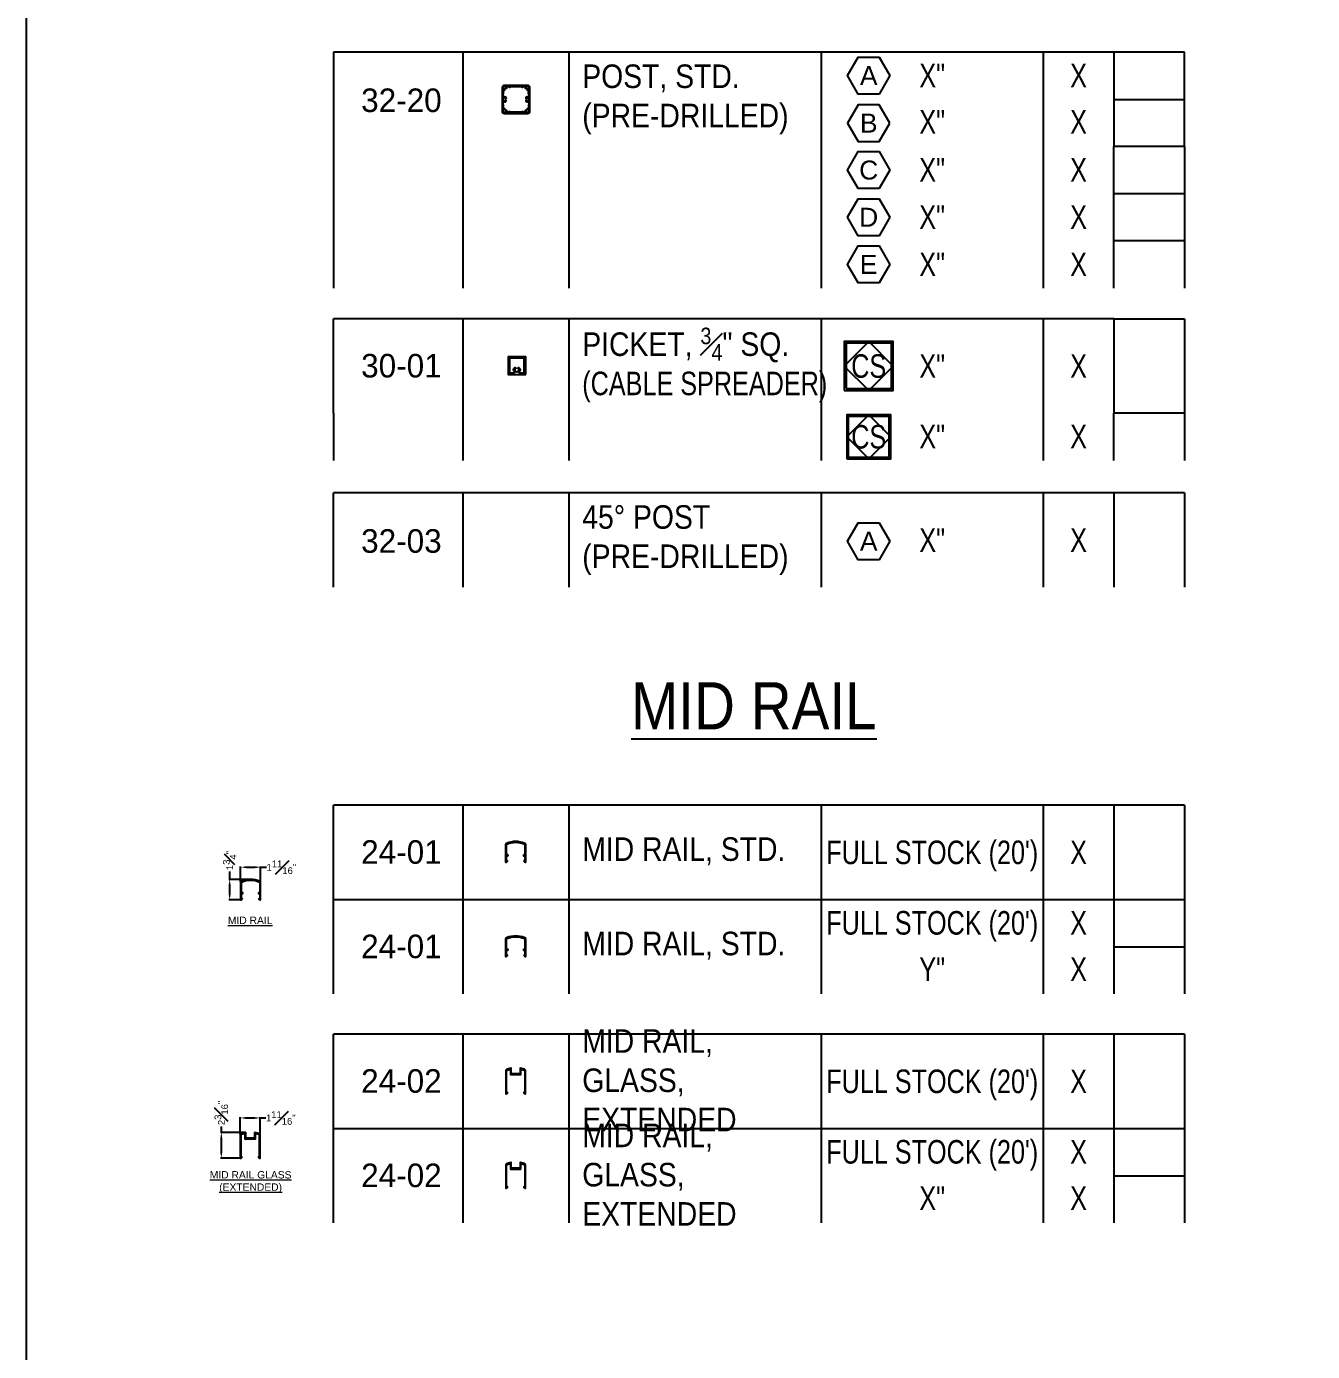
# Model space of a CAD drawing. Header units: inches. Extents: x -333 to 1223, y -450 to 45.
# Drawn here: x -26.4 to 82.8, y -185.4 to -72.9 of the extents above; entities that cross this region are included whole.
import ezdxf
from ezdxf.enums import TextEntityAlignment as Align

# ---------------------------------------------------------------- set-up
doc = ezdxf.new("R2010")
doc.units = ezdxf.units.IN
doc.header["$MEASUREMENT"] = 0
doc.layers.get('Defpoints').update_dxf_attribs({"color": 85})
for name, color, linetype in [('1', 161, 'Continuous'), ('Detail', 251, 'Continuous'), ('Dims', 1, 'Continuous'), ('NOTES', 7, 'Continuous'), ('PL', 252, 'Continuous'), ('POST-TAG', 4, 'Continuous')]:
    doc.layers.add(name, color=color, linetype=linetype)
doc.styles.add('Schedule', font='GOTHIC.TTF', dxfattribs={"width": 0.9})
doc.styles.add('SM0', font='arial.ttf', dxfattribs={"height": 0.575})
doc.styles.get("Standard").update_dxf_attribs({"font": 'arial.ttf'})
doc.styles.add('style-sm', font='arial.ttf', dxfattribs={"height": 0.25})
doc.dimstyles.new('Arch-sm', dxfattribs={"dimtxt": 0.25, "dimasz": 0.25, "dimexe": 0.0625, "dimexo": 0.0625, "dimgap": 0.125, "dimtad": 0, "dimdec": 4, "dimzin": 0, "dimdsep": 46, "dimlunit": 4, "dimtxsty": 'style-sm', "dimcen": 0.09, "dimclrd": 256, "dimclre": 256, "dimclrt": 7, "dimadec": 1, "dimazin": 1, "dimtfac": 1, "dimtdec": 4, "dimtofl": 0, "dimtmove": 0, "dimatfit": 3, "dimfxl": 0.18, "dimfrac": 1, "dimtolj": 1, "dimtzin": 0, "dimlwd": -1, "dimlwe": -1, "dimarcsym": 0})

# ---------------------------------------------------------------- blocks, each defined once
blk = doc.blocks.new('32-20-BLOCK-PRE-DRILLED-2')
for p, q in [((72.27, 0), (0, 0)), ((10.99, 0), (10.99, -8.01)), ((19.99, 0), (19.99, -8.01)), ((41.4, 0), (41.4, -8.01)), ((60.27, 0), (60.27, -8.01)), ((66.27, 0), (66.27, -8.01)), ((66.27, -4.01), (72.27, -4.01))]:
    blk.add_line(p, q)
for points in [[(0, 0), (0, -8.01)], [(72.27, -8.01), (72.27, 0)]]:
    blk.add_lwpolyline(points)
for points in [[(16.48, -5.2, 0.414214), (16.68, -4.99), (16.68, -3.02, 0.414214), (16.48, -2.82), (14.51, -2.82, 0.414214), (14.31, -3.02), (14.31, -4.99, 0.414214), (14.51, -5.2)], [(14.66, -4.16, 1), (14.59, -4.09, -2.347638), (14.59, -3.92, 1), (14.66, -3.85, 0.336086), (14.4, -3.82), (14.4, -3.53, 1), (14.4, -3.41), (14.4, -3.21, 0.128578), (14.51, -3.24, 1), (14.51, -3.14, -2.347638), (14.63, -3.02, 1), (14.72, -3.02, 0.128578), (14.69, -2.92), (14.9, -2.92, 1), (15.02, -2.92), (15.4, -2.92), (15.41, -2.93), (15.42, -2.92), (15.56, -2.92), (15.57, -2.93), (15.58, -2.92), (15.97, -2.92, 1), (16.09, -2.92), (16.29, -2.92, 0.128578), (16.26, -3.02, 1), (16.36, -3.02, -2.347638), (16.48, -3.14, 1), (16.48, -3.24, 0.128578), (16.58, -3.21), (16.58, -3.41, 1), (16.58, -3.53), (16.58, -3.82, 0.336086), (16.33, -3.85, 1), (16.4, -3.92, -2.347638), (16.4, -4.09, 1), (16.33, -4.16, 0.336086), (16.58, -4.19), (16.58, -4.49, 1), (16.58, -4.6), (16.58, -4.81, 0.128578), (16.48, -4.78, 1), (16.48, -4.87, -2.347638), (16.36, -4.99, 1), (16.26, -4.99, 0.128578), (16.29, -5.1), (16.09, -5.1, 1), (15.97, -5.1), (15.02, -5.1, 1), (14.9, -5.1), (14.69, -5.1, 0.128578), (14.72, -4.99, 1), (14.63, -4.99, -2.347638), (14.51, -4.87, 1), (14.51, -4.78, 0.128578), (14.4, -4.81), (14.4, -4.6, 1), (14.4, -4.49), (14.4, -4.19, 0.336086)]]:
    blk.add_lwpolyline(points, format="xyb", close=True)
at = {"layer": 'POST-TAG'}
for points in [[(47.25, -1.99), (46.35, -3.56), (44.54, -3.56), (43.64, -1.99), (44.54, -0.42), (46.35, -0.42)], [(47.25, -6.02), (46.35, -4.46), (44.54, -4.46), (43.64, -6.02), (44.54, -7.59), (46.35, -7.59)]]:
    blk.add_lwpolyline(points, close=True, dxfattribs=at)
at = {"layer": 'NOTES', "style": 'Schedule'}
blk.add_text('32-20', height=2, dxfattribs=at).set_placement((5.76, -4.08), align=Align.MIDDLE_CENTER)
at = {"layer": 'NOTES', "insert": (21.12, -4.01), "char_height": 2, "width": 20.2828, "attachment_point": 4, "style": 'Schedule'}
blk.add_mtext('POST, STD. (PRE-DRILLED)', dxfattribs=at)
at = {"layer": 'NOTES', "style": 'Schedule', "width": 0.8}
for tag, p in [('LEN', (50.84, -1.98)), ('QTY', (63.27, -1.98)), ('LEN2', (50.84, -5.92)), ('QTY2', (63.27, -5.92))]:
    blk.add_attdef(tag, text='', height=2, dxfattribs=at).set_placement(p, align=Align.MIDDLE_CENTER)
at = {"layer": 'POST-TAG'}
for tag, p in [('LET', (45.45, -1.99)), ('LET2', (45.45, -6.02))]:
    blk.add_attdef(tag, text='', height=1.61, dxfattribs=at).set_placement(p, align=Align.MIDDLE_CENTER)
blk = doc.blocks.new('32-03-BLOCK-1-PRE-DRILLED-1')
for p, q in [((72.27, 0), (0, 0)), ((0, -8.01), (0, 0)), ((10.99, 0), (10.99, -8.01)), ((19.99, 0), (19.99, -8.01)), ((41.4, 0), (41.4, -8.01)), ((60.27, 0), (60.27, -8.01)), ((66.27, 0), (66.27, -8.01)), ((72.27, 0), (72.27, -8.01))]:
    blk.add_line(p, q)
at = {"layer": 'POST-TAG'}
blk.add_lwpolyline([(47.25, -4.1), (46.35, -5.67), (44.54, -5.67), (43.64, -4.1), (44.54, -2.53), (46.35, -2.53)], close=True, dxfattribs=at)
at = {"layer": 'NOTES', "style": 'Schedule'}
blk.add_text('32-03', height=2, dxfattribs=at).set_placement((5.76, -4.08), align=Align.MIDDLE_CENTER)
at = {"layer": 'NOTES', "insert": (21.12, -4.01), "char_height": 2, "width": 20.2828, "attachment_point": 4, "style": 'Schedule'}
blk.add_mtext('45%%D POST\\P(PRE-DRILLED)', dxfattribs=at)
at = {"layer": 'NOTES', "style": 'Schedule', "width": 0.8}
for tag, p in [('LEN', (50.84, -4.01)), ('QTY', (63.27, -4.01))]:
    blk.add_attdef(tag, text='', height=2, dxfattribs=at).set_placement(p, align=Align.MIDDLE_CENTER)
at = {"layer": 'POST-TAG'}
blk.add_attdef('LET', text='', height=1.61, dxfattribs=at).set_placement((45.45, -4.1), align=Align.MIDDLE_CENTER)
blk = doc.blocks.new('*D452')
at = {"layer": 'Defpoints', "color": 0, "transparency": 16777216}
for p in [(-6.49, -144.24), (-8.19, -145.55), (-6.49, -145.55)]:
    blk.add_point(p, dxfattribs=at)
at = {"layer": 'Dims', "transparency": 16777216}
for p, q in [((-8.19, -145.48), (-8.19, -144.17)), ((-7.69, -144.24), (-6.99, -144.24)), ((-6.49, -145.48), (-6.49, -144.17)), ((-6.49, -144.24), (-5.99, -144.24))]:
    blk.add_line(p, q, dxfattribs=at)
for points in [[(-7.69, -144.15), (-7.69, -144.32), (-8.19, -144.24)], [(-6.99, -144.15), (-6.99, -144.32), (-6.49, -144.24)]]:
    blk.add_solid(points, dxfattribs=at)
at = {"layer": 'Dims', "color": 7, "transparency": 16777216, "insert": (-4.73, -144.24), "char_height": 0.575, "attachment_point": 5, "style": 'SM0'}
blk.add_mtext('\\A1;1{\\H1.000000x;\\S11#16;}"', dxfattribs=at)
blk = doc.blocks.new('*D453')
at = {"layer": 'Defpoints', "color": 0, "transparency": 16777216}
for p in [(-7.34, -145.27), (-9.12, -147.02), (-8.16, -147.02)]:
    blk.add_point(p, dxfattribs=at)
at = {"layer": 'Dims', "transparency": 16777216}
for p, q in [((-9.12, -145.27), (-9.12, -144.6)), ((-7.4, -145.27), (-9.19, -145.27)), ((-9.12, -146.52), (-9.12, -145.77)), ((-8.22, -147.02), (-9.19, -147.02))]:
    blk.add_line(p, q, dxfattribs=at)
for points in [[(-9.21, -145.77), (-9.04, -145.77), (-9.12, -145.27)], [(-9.21, -146.52), (-9.04, -146.52), (-9.12, -147.02)]]:
    blk.add_solid(points, dxfattribs=at)
at = {"layer": 'Dims', "color": 7, "transparency": 16777216, "insert": (-9.12, -143.67), "char_height": 0.575, "attachment_point": 5, "rotation": 90, "style": 'SM0'}
blk.add_mtext('\\A1;1{\\H1.000000x;\\S3#4;}"', dxfattribs=at)
blk = doc.blocks.new('24-01-BLOCK-1')
for p, q in [((72.27, 0), (0, 0)), ((0, -8.01), (0, 0)), ((10.99, 0), (10.99, -8.01)), ((19.99, 0), (19.99, -8.01)), ((41.4, 0), (41.4, -8.01)), ((60.27, 0), (60.27, -8.01)), ((66.27, 0), (66.27, -8.01)), ((72.27, 0), (72.27, -8.01))]:
    blk.add_line(p, q)
blk.add_lwpolyline([(16.17, -4.75, 0.414214), (16.19, -4.77), (16.25, -4.77, -0.57735), (16.26, -4.79), (16.24, -4.82, 0.57735), (16.25, -4.84), (16.31, -4.84, 0.414214), (16.32, -4.83), (16.32, -4.07), (16.32, -3.36, 0.299972), (16.24, -3.25, 0.205352), (14.69, -3.25, 0.299972), (14.61, -3.36), (14.61, -4.07), (14.61, -4.83, 0.414214), (14.62, -4.84), (14.68, -4.84, 0.57735), (14.69, -4.82), (14.67, -4.79, -0.57735), (14.68, -4.77), (14.74, -4.77, 0.414214), (14.77, -4.75), (14.77, -4.75, 0.414214), (14.74, -4.72), (14.69, -4.72, -0.414214), (14.68, -4.71), (14.68, -4.31, -0.414214), (14.69, -4.3), (14.78, -4.3, 0.414214), (14.82, -4.27), (14.82, -4.27, 0.414214), (14.78, -4.23), (14.69, -4.23, -0.414214), (14.68, -4.22), (14.68, -3.36, -0.299978), (14.72, -3.31, -0.20534), (16.21, -3.31, -0.299978), (16.25, -3.36), (16.25, -4.22, -0.414214), (16.24, -4.23), (16.15, -4.23, 0.414214), (16.12, -4.27, 0.414214), (16.15, -4.3), (16.17, -4.3), (16.17, -4.3, 1), (16.18, -4.3), (16.19, -4.3, 1), (16.2, -4.3), (16.24, -4.3, -0.414214), (16.25, -4.31), (16.25, -4.71, -0.414214), (16.24, -4.72), (16.19, -4.72, 0.414214), (16.17, -4.75)], format="xyb")
at = {"layer": 'NOTES', "style": 'Schedule'}
blk.add_text('24-01', height=2, dxfattribs=at).set_placement((5.76, -3.98), align=Align.MIDDLE_CENTER)
at = {"layer": 'NOTES', "insert": (21.12, -3.92), "char_height": 2, "width": 20.2828, "attachment_point": 4, "style": 'Schedule'}
blk.add_mtext('\\A1;MID RAIL, STD.', dxfattribs=at)
at = {"layer": 'NOTES', "style": 'Schedule', "width": 0.8}
for tag, p in [('LEN', (50.84, -4.01)), ('QTY', (63.27, -4.01))]:
    blk.add_attdef(tag, text='', height=2, dxfattribs=at).set_placement(p, align=Align.MIDDLE_CENTER)
blk = doc.blocks.new('24-01-BLOCK-2')
for p, q in [((10.99, 0), (10.99, -8.01)), ((19.99, 0), (19.99, -8.01)), ((41.4, 0), (41.4, -8.01)), ((60.27, 0), (60.27, -8.01)), ((66.27, 0), (66.27, -8.01)), ((66.27, -4.01), (72.27, -4.01))]:
    blk.add_line(p, q)
blk.add_lwpolyline([(0, -8.01), (0, 0), (72.27, 0), (72.27, -8.01)])
blk.add_lwpolyline([(16.17, -4.75, 0.414214), (16.19, -4.77), (16.25, -4.77, -0.57735), (16.26, -4.79), (16.24, -4.82, 0.57735), (16.25, -4.84), (16.31, -4.84, 0.414214), (16.32, -4.83), (16.32, -4.07), (16.32, -3.36, 0.299972), (16.24, -3.25, 0.205352), (14.69, -3.25, 0.299972), (14.61, -3.36), (14.61, -4.07), (14.61, -4.83, 0.414214), (14.62, -4.84), (14.68, -4.84, 0.57735), (14.69, -4.82), (14.67, -4.79, -0.57735), (14.68, -4.77), (14.74, -4.77, 0.414214), (14.77, -4.75), (14.77, -4.75, 0.414214), (14.74, -4.72), (14.69, -4.72, -0.414214), (14.68, -4.71), (14.68, -4.31, -0.414214), (14.69, -4.3), (14.78, -4.3, 0.414214), (14.82, -4.27), (14.82, -4.27, 0.414214), (14.78, -4.23), (14.69, -4.23, -0.414214), (14.68, -4.22), (14.68, -3.36, -0.299978), (14.72, -3.31, -0.20534), (16.21, -3.31, -0.299978), (16.25, -3.36), (16.25, -4.22, -0.414214), (16.24, -4.23), (16.15, -4.23, 0.414214), (16.12, -4.27, 0.414214), (16.15, -4.3), (16.17, -4.3), (16.17, -4.3, 1), (16.18, -4.3), (16.19, -4.3, 1), (16.2, -4.3), (16.24, -4.3, -0.414214), (16.25, -4.31), (16.25, -4.71, -0.414214), (16.24, -4.72), (16.19, -4.72, 0.414214), (16.17, -4.75)], format="xyb")
at = {"layer": 'NOTES', "style": 'Schedule'}
blk.add_text('24-01', height=2, dxfattribs=at).set_placement((5.76, -3.98), align=Align.MIDDLE_CENTER)
at = {"layer": 'NOTES', "insert": (21.12, -3.92), "char_height": 2, "width": 20.2828, "attachment_point": 4, "style": 'Schedule'}
blk.add_mtext('\\A1;MID RAIL, STD.', dxfattribs=at)
at = {"layer": 'NOTES', "style": 'Schedule', "width": 0.8}
for tag, p in [('LEN', (50.84, -1.98)), ('QTY', (63.27, -1.98)), ('LEN2', (50.84, -5.92)), ('QTY2', (63.27, -5.92))]:
    blk.add_attdef(tag, text='', height=2, dxfattribs=at).set_placement(p, align=Align.MIDDLE_CENTER)
blk = doc.blocks.new('*D454')
at = {"layer": 'Defpoints', "color": 0, "transparency": 16777216}
for p in [(-9.83, -166.75), (-7.78, -166.75), (-8.22, -168.94)]:
    blk.add_point(p, dxfattribs=at)
at = {"layer": 'Dims', "transparency": 16777216}
for p, q in [((-9.83, -166.75), (-9.83, -166.25)), ((-7.84, -166.75), (-9.89, -166.75)), ((-9.83, -168.44), (-9.83, -167.25)), ((-8.28, -168.94), (-9.89, -168.94))]:
    blk.add_line(p, q, dxfattribs=at)
for points in [[(-9.92, -167.25), (-9.75, -167.25), (-9.83, -166.75)], [(-9.92, -168.44), (-9.75, -168.44), (-9.83, -168.94)]]:
    blk.add_solid(points, dxfattribs=at)
at = {"layer": 'Dims', "color": 7, "transparency": 16777216, "insert": (-9.83, -165.1), "char_height": 0.575, "attachment_point": 5, "rotation": 90, "style": 'SM0'}
blk.add_mtext('\\A1;2{\\H1.000000x;\\S3#16;}"', dxfattribs=at)
blk = doc.blocks.new('*D455')
at = {"layer": 'Defpoints', "color": 0, "transparency": 16777216}
for p in [(-6.54, -165.53), (-8.23, -166.97), (-6.54, -166.97)]:
    blk.add_point(p, dxfattribs=at)
at = {"layer": 'Dims', "transparency": 16777216}
for p, q in [((-8.23, -166.91), (-8.23, -165.46)), ((-7.73, -165.53), (-7.04, -165.53)), ((-6.54, -166.91), (-6.54, -165.46)), ((-6.54, -165.53), (-6.04, -165.53))]:
    blk.add_line(p, q, dxfattribs=at)
for points in [[(-7.73, -165.44), (-7.73, -165.61), (-8.23, -165.53)], [(-7.04, -165.44), (-7.04, -165.61), (-6.54, -165.53)]]:
    blk.add_solid(points, dxfattribs=at)
at = {"layer": 'Dims', "color": 7, "transparency": 16777216, "insert": (-4.78, -165.53), "char_height": 0.575, "attachment_point": 5, "style": 'SM0'}
blk.add_mtext('\\A1;1{\\H1.000000x;\\S11#16;}"', dxfattribs=at)
blk = doc.blocks.new('24-02-BLOCK-1')
for p, q in [((72.27, 0), (0, 0)), ((0, -8.01), (0, 0)), ((10.99, 0), (10.99, -8.01)), ((19.99, 0), (19.99, -8.01)), ((41.4, 0), (41.4, -8.01)), ((60.27, 0), (60.27, -8.01)), ((66.27, 0), (66.27, -8.01)), ((72.27, 0), (72.27, -8.01))]:
    blk.add_line(p, q)
blk.add_lwpolyline([(15.84, -2.9), (15.86, -2.91), (15.84, -2.92), (15.86, -2.94), (15.84, -2.95), (15.86, -2.97), (15.84, -2.98), (15.86, -2.99), (15.84, -3.01), (15.86, -3.02), (15.84, -3.04), (15.86, -3.05), (15.84, -3.06), (15.86, -3.08), (15.84, -3.09), (15.86, -3.11), (15.84, -3.12), (15.86, -3.14), (15.84, -3.15), (15.86, -3.16), (15.84, -3.18), (15.86, -3.19), (15.84, -3.21), (15.86, -3.22), (15.84, -3.23), (15.86, -3.25), (15.84, -3.26), (15.86, -3.28), (15.84, -3.29), (15.86, -3.31), (15.84, -3.32), (15.86, -3.33), (15.84, -3.35), (15.86, -3.36), (15.84, -3.38), (15.1, -3.38), (15.08, -3.36), (15.09, -3.35), (15.08, -3.33), (15.09, -3.32), (15.08, -3.31), (15.09, -3.29), (15.08, -3.28), (15.09, -3.26), (15.08, -3.25), (15.09, -3.23), (15.08, -3.22), (15.09, -3.21), (15.08, -3.19), (15.09, -3.18), (15.08, -3.16), (15.09, -3.15), (15.08, -3.14), (15.09, -3.12), (15.08, -3.11), (15.09, -3.09), (15.08, -3.08), (15.09, -3.06), (15.08, -3.05), (15.09, -3.04), (15.08, -3.02), (15.09, -3.01), (15.08, -2.99), (15.09, -2.98), (15.08, -2.97), (15.09, -2.95), (15.08, -2.94), (15.09, -2.92), (15.08, -2.91), (15.09, -2.9, 0.383694), (15.06, -2.88), (14.72, -2.98, 0.338822), (14.62, -3.1), (14.62, -5.06, 0.414214), (14.63, -5.07), (14.69, -5.07, 0.57735), (14.7, -5.06), (14.68, -5.03, -0.57735), (14.68, -5.01), (14.75, -5.01, 1), (14.75, -4.96), (14.7, -4.96, -0.414214), (14.69, -4.95), (14.69, -3.1, -0.338822), (14.74, -3.05), (15.01, -2.97, -0.493851), (15.02, -2.98), (15.02, -3.43, 0.414214), (15.03, -3.44), (15.08, -3.44, 1), (15.09, -3.44), (15.1, -3.44, 1), (15.11, -3.44), (15.9, -3.44, 0.414214), (15.91, -3.43), (15.91, -2.98, -0.493851), (15.92, -2.97), (16.2, -3.05, -0.338822), (16.24, -3.1), (16.24, -4.95, -0.414214), (16.23, -4.96), (16.19, -4.96, 1), (16.19, -5.01), (16.25, -5.01, -0.57735), (16.26, -5.03), (16.24, -5.06, 0.57735), (16.25, -5.07), (16.3, -5.07, 0.414214), (16.31, -5.06), (16.31, -3.1, 0.338822), (16.22, -2.98), (15.87, -2.88, 0.383695)], format="xyb", close=True)
at = {"layer": 'NOTES', "style": 'Schedule'}
blk.add_text('24-02', height=2, dxfattribs=at).set_placement((5.76, -3.98), align=Align.MIDDLE_CENTER)
at = {"layer": 'NOTES', "insert": (21.12, -3.92), "char_height": 2, "width": 20.2828, "attachment_point": 4, "style": 'Schedule'}
blk.add_mtext('\\A1;MID RAIL, GLASS, EXTENDED', dxfattribs=at)
at = {"layer": 'NOTES', "style": 'Schedule', "width": 0.8}
for tag, p in [('LEN', (50.84, -4.01)), ('QTY', (63.27, -4.01))]:
    blk.add_attdef(tag, text='', height=2, dxfattribs=at).set_placement(p, align=Align.MIDDLE_CENTER)
blk = doc.blocks.new('24-02-BLOCK-2')
for p, q in [((10.99, 0), (10.99, -8.01)), ((19.99, 0), (19.99, -8.01)), ((41.4, 0), (41.4, -8.01)), ((60.27, 0), (60.27, -8.01)), ((66.27, 0), (66.27, -8.01)), ((66.27, -4.01), (72.27, -4.01))]:
    blk.add_line(p, q)
blk.add_lwpolyline([(0, -8.01), (0, 0), (72.27, 0), (72.27, -8.01)])
blk.add_lwpolyline([(15.84, -2.9), (15.86, -2.91), (15.84, -2.92), (15.86, -2.94), (15.84, -2.95), (15.86, -2.97), (15.84, -2.98), (15.86, -2.99), (15.84, -3.01), (15.86, -3.02), (15.84, -3.04), (15.86, -3.05), (15.84, -3.06), (15.86, -3.08), (15.84, -3.09), (15.86, -3.11), (15.84, -3.12), (15.86, -3.14), (15.84, -3.15), (15.86, -3.16), (15.84, -3.18), (15.86, -3.19), (15.84, -3.21), (15.86, -3.22), (15.84, -3.23), (15.86, -3.25), (15.84, -3.26), (15.86, -3.28), (15.84, -3.29), (15.86, -3.31), (15.84, -3.32), (15.86, -3.33), (15.84, -3.35), (15.86, -3.36), (15.84, -3.38), (15.1, -3.38), (15.08, -3.36), (15.09, -3.35), (15.08, -3.33), (15.09, -3.32), (15.08, -3.31), (15.09, -3.29), (15.08, -3.28), (15.09, -3.26), (15.08, -3.25), (15.09, -3.23), (15.08, -3.22), (15.09, -3.21), (15.08, -3.19), (15.09, -3.18), (15.08, -3.16), (15.09, -3.15), (15.08, -3.14), (15.09, -3.12), (15.08, -3.11), (15.09, -3.09), (15.08, -3.08), (15.09, -3.06), (15.08, -3.05), (15.09, -3.04), (15.08, -3.02), (15.09, -3.01), (15.08, -2.99), (15.09, -2.98), (15.08, -2.97), (15.09, -2.95), (15.08, -2.94), (15.09, -2.92), (15.08, -2.91), (15.09, -2.9, 0.383694), (15.06, -2.88), (14.72, -2.98, 0.338822), (14.62, -3.1), (14.62, -5.06, 0.414214), (14.63, -5.07), (14.69, -5.07, 0.57735), (14.7, -5.06), (14.68, -5.03, -0.57735), (14.68, -5.01), (14.75, -5.01, 1), (14.75, -4.96), (14.7, -4.96, -0.414214), (14.69, -4.95), (14.69, -3.1, -0.338822), (14.74, -3.05), (15.01, -2.97, -0.493851), (15.02, -2.98), (15.02, -3.43, 0.414214), (15.03, -3.44), (15.08, -3.44, 1), (15.09, -3.44), (15.1, -3.44, 1), (15.11, -3.44), (15.9, -3.44, 0.414214), (15.91, -3.43), (15.91, -2.98, -0.493851), (15.92, -2.97), (16.2, -3.05, -0.338822), (16.24, -3.1), (16.24, -4.95, -0.414214), (16.23, -4.96), (16.19, -4.96, 1), (16.19, -5.01), (16.25, -5.01, -0.57735), (16.26, -5.03), (16.24, -5.06, 0.57735), (16.25, -5.07), (16.3, -5.07, 0.414214), (16.31, -5.06), (16.31, -3.1, 0.338822), (16.22, -2.98), (15.87, -2.88, 0.383695)], format="xyb", close=True)
at = {"layer": 'NOTES', "style": 'Schedule'}
blk.add_text('24-02', height=2, dxfattribs=at).set_placement((5.76, -3.98), align=Align.MIDDLE_CENTER)
at = {"layer": 'NOTES', "insert": (21.12, -3.92), "char_height": 2, "width": 20.2828, "attachment_point": 4, "style": 'Schedule'}
blk.add_mtext('\\A1;MID RAIL, GLASS, EXTENDED', dxfattribs=at)
at = {"layer": 'NOTES', "style": 'Schedule', "width": 0.8}
for tag, p in [('LEN', (50.84, -1.98)), ('QTY', (63.27, -1.98)), ('LEN2', (50.84, -5.92)), ('QTY2', (63.27, -5.92))]:
    blk.add_attdef(tag, text='', height=2, dxfattribs=at).set_placement(p, align=Align.MIDDLE_CENTER)
blk = doc.blocks.new('FILLER-1-PRE-DRILLED')
for p, q in [((0, 0), (0, -4.01)), ((10.99, 0), (10.99, -4.01)), ((19.99, 0), (19.99, -4.01)), ((41.4, 0), (41.4, -4.01)), ((60.27, 0), (60.27, -4.01)), ((72.27, 0), (66.27, 0)), ((66.27, -4.01), (66.27, 0)), ((72.27, 0), (72.27, -4.01))]:
    blk.add_line(p, q)
at = {"layer": 'POST-TAG'}
blk.add_lwpolyline([(47.25, -1.99), (46.35, -3.56), (44.54, -3.56), (43.64, -1.99), (44.54, -0.42), (46.35, -0.42)], close=True, dxfattribs=at)
at = {"layer": 'NOTES', "style": 'Schedule', "width": 0.8}
for tag, p in [('LEN', (50.84, -1.98)), ('QTY', (63.27, -1.98))]:
    blk.add_attdef(tag, text='', height=2, dxfattribs=at).set_placement(p, align=Align.MIDDLE_CENTER)
at = {"layer": 'POST-TAG'}
blk.add_attdef('LET', text='', height=1.61, dxfattribs=at).set_placement((45.45, -1.99), align=Align.MIDDLE_CENTER)
blk = doc.blocks.new('FILLER-1-CABLE-SPREADER')
for p, q in [((0, 0), (0, -4.01)), ((10.99, 0), (10.99, -4.01)), ((19.99, 0), (19.99, -4.01)), ((41.4, 0), (41.4, -4.01)), ((60.27, 0), (60.27, -4.01)), ((72.27, 0), (66.27, 0)), ((66.27, -4.01), (66.27, 0)), ((72.27, 0), (72.27, -4.01))]:
    blk.add_line(p, q)
at = {"layer": '1'}
blk.add_lwpolyline([(45.45, -0.13), (43.58, -2), (45.45, -3.87), (47.32, -2), (45.45, -0.13)], dxfattribs=at)
at = {"layer": 'Dims', "color": 53}
for points in [[(43.58, -3.87), (47.32, -3.87), (47.32, -0.13), (43.58, -0.13)], [(43.71, -3.74), (47.18, -3.74), (47.18, -0.27), (43.71, -0.27)]]:
    blk.add_lwpolyline(points, close=True, dxfattribs=at)
at = {"layer": 'NOTES', "style": 'Schedule', "width": 0.8}
for tag, p in [('CS', (45.45, -2)), ('LEN', (50.84, -1.98)), ('QTY', (63.27, -1.98))]:
    blk.add_attdef(tag, text='', height=2, dxfattribs=at).set_placement(p, align=Align.MIDDLE_CENTER)
blk = doc.blocks.new('30-01-BLOCK-1-PRE-DRILLED')
for p, q in [((66.27, 0), (0, 0)), ((0, -8.01), (0, 0)), ((10.99, 0), (10.99, -8.01)), ((19.99, 0), (19.99, -8.01)), ((41.4, 0), (41.4, -8.01)), ((60.27, 0), (60.27, -8.01)), ((66.27, 0), (66.27, -8.01)), ((66.27, 0), (72.27, 0)), ((72.27, 0), (72.27, -8.01))]:
    blk.add_line(p, q)
blk.add_lwpolyline([(16.32, -4.72), (16.32, -3.22), (14.82, -3.22), (14.82, -4.72)], close=True)
blk.add_lwpolyline([(15.77, -4.54, 0.652605), (15.8, -4.6), (16.2, -4.6), (16.2, -3.34), (14.94, -3.34), (14.94, -4.6), (15.33, -4.6, 0.652605), (15.36, -4.54, -0.404215), (15.37, -4.15, -1), (15.45, -4.23, 2.445695), (15.68, -4.23, -1), (15.76, -4.15, -0.404215)], format="xyb", close=True)
at = {"layer": '1'}
blk.add_lwpolyline([(45.45, -1.93), (43.37, -4.01), (45.45, -6.08), (47.52, -4.01), (45.45, -1.93)], dxfattribs=at)
at = {"layer": 'Dims', "color": 53}
for points in [[(43.37, -6.08), (47.52, -6.08), (47.52, -1.93), (43.37, -1.93)], [(43.52, -5.93), (47.37, -5.93), (47.37, -2.08), (43.52, -2.08)]]:
    blk.add_lwpolyline(points, close=True, dxfattribs=at)
at = {"layer": 'NOTES', "style": 'Schedule'}
blk.add_text('30-01', height=2, dxfattribs=at).set_placement((5.76, -3.98), align=Align.MIDDLE_CENTER)
at = {"layer": 'NOTES', "insert": (21.12, -3.92), "char_height": 2, "width": 20.2828, "attachment_point": 4, "style": 'Schedule'}
blk.add_mtext('\\A1;PICKET, {\\H0.7x;\\S3#4;}" SQ.\\P{\\W0.8;(CABLE SPREADER)}', dxfattribs=at)
at = {"layer": 'NOTES', "style": 'Schedule', "width": 0.8}
for tag, p in [('CS', (45.45, -4.01)), ('LEN', (50.84, -4.01)), ('QTY', (63.27, -4.01))]:
    blk.add_attdef(tag, text='', height=2, dxfattribs=at).set_placement(p, align=Align.MIDDLE_CENTER)

msp = doc.modelspace()

# ---------------------------------------------------------------- linework, layer by layer
at = {"layer": 'Detail'}
msp.add_lwpolyline([(-6.64178, -146.9315, 0.414213562), (-6.61688, -146.9564), (-6.55563, -146.9564, -0.577350269), (-6.54697, -146.9714), (-6.56544, -147.0034, 0.577350269), (-6.55678, -147.0184), (-6.50078, -147.0184, 0.414213562), (-6.49078, -147.0084), (-6.49078, -146.2534), (-6.49078, -145.54516, 0.299971511), (-6.56652, -145.43028, 0.20535249), (-8.11804, -145.43028, 0.299971511), (-8.19378, -145.54516), (-8.19378, -146.2534), (-8.19378, -147.0084, 0.414213562), (-8.18378, -147.0184), (-8.12778, -147.0184, 0.577350269), (-8.11912, -147.0034), (-8.1376, -146.9714, -0.577350269), (-8.12894, -146.9564), (-8.06768, -146.9564, 0.414213562), (-8.04278, -146.9315), (-8.04278, -146.9313, 0.414213562), (-8.06768, -146.9064), (-8.11378, -146.9064, -0.414213562), (-8.12378, -146.8964), (-8.12378, -146.49282, -0.414213562), (-8.11378, -146.48282), (-8.02803, -146.48282, 0.414213562), (-7.99299, -146.44779), (-7.99299, -146.44779, 0.414213562), (-8.02803, -146.41275), (-8.11378, -146.41275, -0.414213562), (-8.12378, -146.40275), (-8.12378, -145.54533, -0.299978031), (-8.09038, -145.49467, -0.205340022), (-6.59418, -145.49467, -0.299978031), (-6.56078, -145.54533), (-6.56078, -146.40275, -0.414213562), (-6.57078, -146.41275), (-6.65653, -146.41275, 0.414213562), (-6.69157, -146.44779, 0.414213562), (-6.65653, -146.48282), (-6.64051, -146.48282), (-6.63572, -146.48282, 1), (-6.62572, -146.48282), (-6.61572, -146.48282, 1), (-6.60572, -146.48282), (-6.57078, -146.48282, -0.414213562), (-6.56078, -146.49282), (-6.56078, -146.8964, -0.414213562), (-6.57078, -146.9064), (-6.61688, -146.9064, 0.414213562), (-6.64178, -146.9313)], format="xyb", dxfattribs=at)
msp.add_lwpolyline([(-7.0057, -166.76451), (-6.99291, -166.7773), (-7.00705, -166.79144), (-6.99291, -166.80558), (-7.00705, -166.81972), (-6.99291, -166.83386), (-7.00705, -166.84801), (-6.99291, -166.86215), (-7.00705, -166.87629), (-6.99291, -166.89043), (-7.00705, -166.90458), (-6.99291, -166.91872), (-7.00705, -166.93286), (-6.99291, -166.947), (-7.00705, -166.96114), (-6.99291, -166.97529), (-7.00705, -166.98943), (-6.99291, -167.00357), (-7.00705, -167.01771), (-6.99291, -167.03185), (-7.00705, -167.046), (-6.99291, -167.06014), (-7.00705, -167.07428), (-6.99291, -167.08842), (-7.00705, -167.10256), (-6.99291, -167.11671), (-7.00705, -167.13085), (-6.99291, -167.14499), (-7.00705, -167.15913), (-6.99291, -167.17328), (-7.00705, -167.18742), (-6.99291, -167.20156), (-7.00705, -167.2157), (-6.99291, -167.22984), (-7.01107, -167.24801), (-7.75303, -167.24801), (-7.77119, -167.22984), (-7.75705, -167.2157), (-7.77119, -167.20156), (-7.75705, -167.18742), (-7.77119, -167.17328), (-7.75705, -167.15913), (-7.77119, -167.14499), (-7.75705, -167.13085), (-7.77119, -167.11671), (-7.75705, -167.10256), (-7.77119, -167.08842), (-7.75705, -167.07428), (-7.77119, -167.06014), (-7.75705, -167.046), (-7.77119, -167.03185), (-7.75705, -167.01771), (-7.77119, -167.00357), (-7.75705, -166.98943), (-7.77119, -166.97529), (-7.75705, -166.96114), (-7.77119, -166.947), (-7.75705, -166.93286), (-7.77119, -166.91872), (-7.75705, -166.90458), (-7.77119, -166.89043), (-7.75705, -166.87629), (-7.77119, -166.86215), (-7.75705, -166.84801), (-7.77119, -166.83386), (-7.75705, -166.81972), (-7.77119, -166.80558), (-7.75705, -166.79144), (-7.77119, -166.7773), (-7.7584, -166.76451, 0.383694401), (-7.7837, -166.75169), (-8.13111, -166.84563, 0.3388218), (-8.22712, -166.97105), (-8.22712, -168.93132, 0.414213562), (-8.21732, -168.94112), (-8.16189, -168.94112, 0.577350319), (-8.1534, -168.92642), (-8.17223, -168.89382, -0.577350319), (-8.16374, -168.87912), (-8.10212, -168.87912, 1), (-8.10212, -168.82912), (-8.1472, -168.82912, -0.414213562), (-8.15704, -168.81928), (-8.15704, -166.97101, -0.338821771), (-8.11285, -166.91329), (-7.8394, -166.83935, -0.49385082), (-7.82705, -166.84881), (-7.82705, -167.30116, 0.414213562), (-7.8172, -167.31101), (-7.76728, -167.31101, 1), (-7.75728, -167.31101), (-7.74767, -167.31101, 1), (-7.73767, -167.31101), (-6.94689, -167.31101, 0.414213562), (-6.93705, -167.30116), (-6.93705, -166.84881, -0.49385082), (-6.92469, -166.83935), (-6.65124, -166.91329, -0.338821771), (-6.60705, -166.97101), (-6.60705, -168.81928, -0.414213562), (-6.61689, -168.82912), (-6.66197, -168.82912, 1), (-6.66197, -168.87912), (-6.60035, -168.87912, -0.577350319), (-6.59187, -168.89382), (-6.61069, -168.92642, 0.577350319), (-6.6022, -168.94112), (-6.54677, -168.94112, 0.414213562), (-6.53697, -168.93132), (-6.53697, -166.97105, 0.3388218), (-6.63298, -166.84563), (-6.98039, -166.75169, 0.383694676)], format="xyb", close=True, dxfattribs=at)
at = {"layer": 'PL'}
msp.add_lwpolyline([(-26.37791, 32.89608), (283.48766, 32.89608), (283.48766, -305), (-26.37791, -305)], close=True, dxfattribs=at)

# ---------------------------------------------------------------- block references
for name, p, values in [('32-20-BLOCK-PRE-DRILLED-2', (-0.29735, -75.03957), {'LET': 'A', 'LEN': 'X"', 'QTY': 'X', 'LET2': 'B', 'LEN2': 'X"', 'QTY2': 'X'}), ('30-01-BLOCK-1-PRE-DRILLED', (-0.29735, -97.67604), {'CS': 'CS', 'LEN': 'X"', 'QTY': 'X'}), ('FILLER-1-CABLE-SPREADER', (-0.29735, -105.69059), {'CS': 'CS', 'LEN': 'X"', 'QTY': 'X'}), ('32-03-BLOCK-1-PRE-DRILLED-1', (-0.29735, -112.45908), {'LET': 'A', 'LEN': 'X"', 'QTY': 'X'}), ('24-01-BLOCK-1', (-0.29735, -138.9668), {'LEN': "FULL STOCK (20')", 'QTY': 'X'}), ('24-01-BLOCK-2', (-0.29735, -146.98134), {'LEN': "FULL STOCK (20')", 'QTY': 'X', 'LEN2': 'Y"', 'QTY2': 'X'}), ('24-02-BLOCK-1', (-0.29735, -158.40688), {'LEN': "FULL STOCK (20')", 'QTY': 'X'}), ('24-02-BLOCK-2', (-0.29735, -166.42143), {'LEN': "FULL STOCK (20')", 'QTY': 'X', 'LEN2': 'X"', 'QTY2': 'X'})]:
    msp.add_blockref(name, p, dxfattribs=at).add_auto_attribs(values)
ref = msp.add_blockref('FILLER-1-PRE-DRILLED', (-0.29735, -83.05411), dxfattribs=at)
ref.add_attrib('LET', 'C', dxfattribs={"layer": 'POST-TAG', "height": 1.60829, "flags": 8}).set_placement((45.14815, -85.0446), align=Align.MIDDLE_CENTER)
ref.add_attrib('LEN', 'X"', dxfattribs={"layer": 'NOTES', "height": 2, "style": 'Schedule', "width": 0.8}).set_placement((50.53878, -85.03371), align=Align.MIDDLE_CENTER)
ref.add_attrib('QTY', 'X', dxfattribs={"layer": 'NOTES', "height": 2, "style": 'Schedule', "width": 0.8}).set_placement((62.97259, -85.03371), align=Align.MIDDLE_CENTER)
ref = msp.add_blockref('FILLER-1-PRE-DRILLED', (-0.29735, -87.06139), dxfattribs=at)
ref.add_attrib('LET', 'D', dxfattribs={"layer": 'POST-TAG', "height": 1.60829, "flags": 8}).set_placement((45.14815, -89.05187), align=Align.MIDDLE_CENTER)
ref.add_attrib('LEN', 'X"', dxfattribs={"layer": 'NOTES', "height": 2, "style": 'Schedule', "width": 0.8}).set_placement((50.53878, -89.04098), align=Align.MIDDLE_CENTER)
ref.add_attrib('QTY', 'X', dxfattribs={"layer": 'NOTES', "height": 2, "style": 'Schedule', "width": 0.8}).set_placement((62.97259, -89.04098), align=Align.MIDDLE_CENTER)
ref = msp.add_blockref('FILLER-1-PRE-DRILLED', (-0.29735, -91.06866), dxfattribs=at)
ref.add_attrib('LET', 'E', dxfattribs={"layer": 'POST-TAG', "height": 1.60829, "flags": 8}).set_placement((45.14815, -93.05914), align=Align.MIDDLE_CENTER)
ref.add_attrib('LEN', 'X"', dxfattribs={"layer": 'NOTES', "height": 2, "style": 'Schedule', "width": 0.8}).set_placement((50.53878, -93.04825), align=Align.MIDDLE_CENTER)
ref.add_attrib('QTY', 'X', dxfattribs={"layer": 'NOTES', "height": 2, "style": 'Schedule', "width": 0.8}).set_placement((62.97259, -93.04825), align=Align.MIDDLE_CENTER)

# ---------------------------------------------------------------- texts
at = {"layer": 'Dims', "lineweight": 0, "ltscale": 4, "char_height": 0.625, "width": 9.2876192, "attachment_point": 5}
for s, insert in [('{\\LMID RAIL}', (-7.381, -148.7476)), ('{\\LMID RAIL GLASS\\P(EXTENDED)}', (-7.34228, -170.96937))]:
    msp.add_mtext(s, dxfattribs=dict(at, insert=insert))
at = {"layer": 'NOTES', "insert": (35.3979, -132.53358), "char_height": 4, "width": 33.4135396, "attachment_point": 8, "style": 'Schedule'}
msp.add_mtext('{\\LMID RAIL}', dxfattribs=at)

# ---------------------------------------------------------------- dimensions: what is measured, and where the dimension line sits
at = {"layer": 'Dims'}
dim = msp.add_linear_dim(base=(-9.12444, -147.0184), p1=(-7.34228, -145.27098), p2=(-8.15578, -147.0184), angle=90, dimstyle='Arch-sm', override={"dimtxt": 0.625, "dimasz": 0.5, "dimtxsty": 'SM0'}, dxfattribs=at)
dim.commit()
dim.dimension.update_dxf_attribs({"geometry": '*D453', "text_midpoint": (-9.12444, -143.67267), "dimtype": 160})
for base, p1, p2, picture, middle in [((-6.49078, -144.23697), (-8.19378, -145.54516), (-6.49078, -145.54516), '*D452', (-4.7335, -144.23697)), ((-6.536971, -165.5268), (-8.227123, -166.971046), (-6.536971, -166.971046), '*D455', (-4.779686, -165.5268))]:
    dim = msp.add_linear_dim(base=base, p1=p1, p2=p2, dimstyle='Arch-sm', override={"dimtxt": 0.625, "dimasz": 0.5, "dimtxsty": 'SM0'}, dxfattribs=at)
    dim.commit()
    dim.dimension.update_dxf_attribs({"geometry": picture, "text_midpoint": middle})
dim = msp.add_linear_dim(base=(-9.83224, -166.75096), p1=(-8.21732, -168.94112), p2=(-7.77817, -166.75096), angle=90, dimstyle='Arch-sm', override={"dimtxt": 0.625, "dimasz": 0.5, "dimtxsty": 'SM0'}, dxfattribs=at)
dim.commit()
dim.dimension.update_dxf_attribs({"geometry": '*D454', "text_midpoint": (-9.83224, -165.10271)})

doc.saveas('drawing.dxf')
